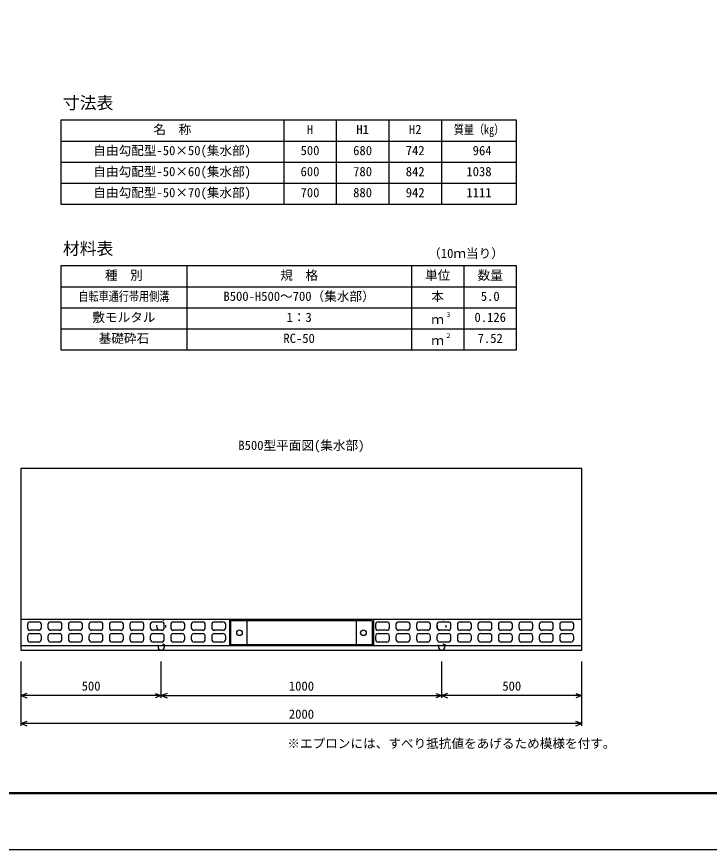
# Model space of a CAD drawing. Units: millimetres, scale not verified. Extents: x -12600 to 12600, y -5940 to 5940.
# Drawn here: x -10770 to -8300, y -5940 to -2970 of the extents above; entities that cross this region are included whole.
import ezdxf
from ezdxf.enums import TextEntityAlignment as Align

# ---------------------------------------------------------------- set-up
doc = ezdxf.new("R2010")
doc.units = ezdxf.units.MM
doc.header["$LTSCALE"] = 40
doc.linetypes.add('DOTTED', pattern=[1.75, 0.25, -1.5])
for name, color, linetype, lineweight in [('0-0_DIM', 7, 'Continuous', 25), ('0-1_Defpoints', 5, 'Continuous', 25), ('0-2_HATCH', 6, 'Continuous', 25), ('0-3_HYO', 3, 'Continuous', 25), ('0-4_HYO2', 4, 'Continuous', 25), ('0-5_OUTLINE', 3, 'Continuous', 25), ('0-6_OUTLINE2', 4, 'DOTTED', 25), ('0-7_TXT', 7, 'Continuous', 25), ('0-8_WAKU', 3, 'Continuous', 25)]:
    doc.layers.add(name, color=color, linetype=linetype, lineweight=lineweight)
doc.styles.add('ＭＳ ゴシック', font='')
doc.styles.get('ＭＳ ゴシック').set_extended_font_data('MS Gothic')

msp = doc.modelspace()

# ---------------------------------------------------------------- linework, layer by layer
at = {"layer": '0-0_DIM'}
for p, q in [((-10754.31, -5499.02), (-10754.31, -5270.52)), ((-10754.31, -5499.02), (-10754.31, -5270.52)), ((-10254.31, -5399.02), (-10254.31, -5270.52)), ((-10254.31, -5399.02), (-10254.31, -5270.52)), ((-9254.31, -5399.02), (-9254.31, -5270.52)), ((-9254.31, -5399.02), (-9254.31, -5270.52)), ((-8754.31, -5499.02), (-8754.31, -5270.52)), ((-8754.31, -5499.02), (-8754.31, -5270.52)), ((-10254.31, -5391.52), (-10754.31, -5391.52)), ((-10254.31, -5391.52), (-10754.31, -5391.52)), ((-10254.31, -5391.52), (-9254.31, -5391.52)), ((-10254.31, -5391.52), (-9254.31, -5391.52)), ((-8754.31, -5391.52), (-9254.31, -5391.52)), ((-8754.31, -5391.52), (-9254.31, -5391.52)), ((-8754.31, -5491.52), (-10754.31, -5491.52)), ((-8754.31, -5491.52), (-10754.31, -5491.52))]:
    msp.add_line(p, q, dxfattribs=at)
for points in [[(-10733.17, -5383.82), (-10754.31, -5391.52), (-10733.17, -5399.21)], [(-10733.17, -5383.82), (-10754.31, -5391.52), (-10733.17, -5399.21)], [(-10275.46, -5383.82), (-10254.31, -5391.52), (-10275.46, -5399.21)], [(-10275.46, -5383.82), (-10254.31, -5391.52), (-10275.46, -5399.21)], [(-10233.17, -5383.82), (-10254.31, -5391.52), (-10233.17, -5399.21)], [(-10233.17, -5383.82), (-10254.31, -5391.52), (-10233.17, -5399.21)], [(-9275.46, -5383.82), (-9254.31, -5391.52), (-9275.46, -5399.21)], [(-9275.46, -5383.82), (-9254.31, -5391.52), (-9275.46, -5399.21)], [(-9233.17, -5383.82), (-9254.31, -5391.52), (-9233.17, -5399.21)], [(-9233.17, -5383.82), (-9254.31, -5391.52), (-9233.17, -5399.21)], [(-8775.46, -5383.82), (-8754.31, -5391.52), (-8775.46, -5399.21)], [(-8775.46, -5383.82), (-8754.31, -5391.52), (-8775.46, -5399.21)], [(-10733.17, -5483.82), (-10754.31, -5491.52), (-10733.17, -5499.21)], [(-10733.17, -5483.82), (-10754.31, -5491.52), (-10733.17, -5499.21)], [(-8775.46, -5499.21), (-8754.31, -5491.52), (-8775.46, -5483.82)], [(-8775.46, -5499.21), (-8754.31, -5491.52), (-8775.46, -5483.82)]]:
    msp.add_lwpolyline(points, dxfattribs=at)
at = {"layer": '0-1_Defpoints'}
msp.add_lwpolyline([(-12600, -5940), (-4200, -5940), (-4200, 0), (-12600, 0)], close=True, dxfattribs=at)
at = {"layer": '0-2_HATCH'}
for p, q in [((-10721.31, -5128.52), (-10691.31, -5128.52)), ((-10648.31, -5128.52), (-10618.31, -5128.52)), ((-10575.31, -5128.52), (-10545.31, -5128.52)), ((-10502.31, -5128.52), (-10472.31, -5128.52)), ((-10429.31, -5128.52), (-10399.31, -5128.52)), ((-10356.31, -5128.52), (-10326.31, -5128.52)), ((-10283.31, -5128.52), (-10253.31, -5128.52)), ((-10210.31, -5128.52), (-10180.31, -5128.52)), ((-10137.31, -5128.52), (-10107.31, -5128.52)), ((-10064.31, -5128.52), (-10034.31, -5128.52)), ((-9480.31, -5128.52), (-9450.31, -5128.52)), ((-9407.31, -5128.52), (-9377.31, -5128.52)), ((-9334.31, -5128.52), (-9304.31, -5128.52)), ((-9261.31, -5128.52), (-9231.31, -5128.52)), ((-9188.31, -5128.52), (-9158.31, -5128.52)), ((-9115.31, -5128.52), (-9085.31, -5128.52)), ((-9042.31, -5128.52), (-9012.31, -5128.52)), ((-8969.31, -5128.52), (-8939.31, -5128.52)), ((-8896.31, -5128.52), (-8866.31, -5128.52)), ((-8823.31, -5128.52), (-8793.31, -5128.52)), ((-10731.31, -5138.52), (-10731.31, -5148.52)), ((-10691.31, -5158.52), (-10721.31, -5158.52)), ((-10681.31, -5148.52), (-10681.31, -5138.52)), ((-10658.31, -5138.52), (-10658.31, -5148.52)), ((-10618.31, -5158.52), (-10648.31, -5158.52)), ((-10608.31, -5148.52), (-10608.31, -5138.52)), ((-10585.31, -5138.52), (-10585.31, -5148.52)), ((-10545.31, -5158.52), (-10575.31, -5158.52)), ((-10535.31, -5148.52), (-10535.31, -5138.52)), ((-10512.31, -5138.52), (-10512.31, -5148.52)), ((-10472.31, -5158.52), (-10502.31, -5158.52)), ((-10462.31, -5148.52), (-10462.31, -5138.52)), ((-10439.31, -5138.52), (-10439.31, -5148.52)), ((-10399.31, -5158.52), (-10429.31, -5158.52)), ((-10389.31, -5148.52), (-10389.31, -5138.52)), ((-10366.31, -5138.52), (-10366.31, -5148.52)), ((-10326.31, -5158.52), (-10356.31, -5158.52)), ((-10316.31, -5148.52), (-10316.31, -5138.52)), ((-10293.31, -5138.52), (-10293.31, -5148.52)), ((-10253.31, -5158.52), (-10283.31, -5158.52)), ((-10243.31, -5148.52), (-10243.31, -5138.52)), ((-10220.31, -5138.52), (-10220.31, -5148.52)), ((-10180.31, -5158.52), (-10210.31, -5158.52)), ((-10170.31, -5148.52), (-10170.31, -5138.52)), ((-10147.31, -5138.52), (-10147.31, -5148.52)), ((-10107.31, -5158.52), (-10137.31, -5158.52)), ((-10097.31, -5148.52), (-10097.31, -5138.52)), ((-10074.31, -5138.52), (-10074.31, -5148.52)), ((-10034.31, -5158.52), (-10064.31, -5158.52)), ((-10024.31, -5148.52), (-10024.31, -5138.52)), ((-9490.31, -5138.52), (-9490.31, -5148.52)), ((-9450.31, -5158.52), (-9480.31, -5158.52)), ((-9440.31, -5148.52), (-9440.31, -5138.52)), ((-9417.31, -5138.52), (-9417.31, -5148.52)), ((-9377.31, -5158.52), (-9407.31, -5158.52)), ((-9367.31, -5148.52), (-9367.31, -5138.52)), ((-9344.31, -5138.52), (-9344.31, -5148.52)), ((-9304.31, -5158.52), (-9334.31, -5158.52)), ((-9294.31, -5148.52), (-9294.31, -5138.52)), ((-9271.31, -5138.52), (-9271.31, -5148.52)), ((-9231.31, -5158.52), (-9261.31, -5158.52)), ((-9221.31, -5148.52), (-9221.31, -5138.52)), ((-9198.31, -5138.52), (-9198.31, -5148.52)), ((-9158.31, -5158.52), (-9188.31, -5158.52)), ((-9148.31, -5148.52), (-9148.31, -5138.52)), ((-9125.31, -5138.52), (-9125.31, -5148.52)), ((-9085.31, -5158.52), (-9115.31, -5158.52)), ((-9075.31, -5148.52), (-9075.31, -5138.52)), ((-9052.31, -5138.52), (-9052.31, -5148.52)), ((-9012.31, -5158.52), (-9042.31, -5158.52)), ((-9002.31, -5148.52), (-9002.31, -5138.52)), ((-8979.31, -5138.52), (-8979.31, -5148.52)), ((-8939.31, -5158.52), (-8969.31, -5158.52)), ((-8929.31, -5148.52), (-8929.31, -5138.52)), ((-8906.31, -5138.52), (-8906.31, -5148.52)), ((-8866.31, -5158.52), (-8896.31, -5158.52)), ((-8856.31, -5148.52), (-8856.31, -5138.52)), ((-8833.31, -5138.52), (-8833.31, -5148.52)), ((-8793.31, -5158.52), (-8823.31, -5158.52)), ((-8783.31, -5148.52), (-8783.31, -5138.52)), ((-10731.31, -5180.52), (-10731.31, -5190.52)), ((-10721.31, -5170.52), (-10691.31, -5170.52)), ((-10681.31, -5190.52), (-10681.31, -5180.52)), ((-10658.31, -5180.52), (-10658.31, -5190.52)), ((-10648.31, -5170.52), (-10618.31, -5170.52)), ((-10608.31, -5190.52), (-10608.31, -5180.52)), ((-10585.31, -5180.52), (-10585.31, -5190.52)), ((-10575.31, -5170.52), (-10545.31, -5170.52)), ((-10535.31, -5190.52), (-10535.31, -5180.52)), ((-10512.31, -5180.52), (-10512.31, -5190.52)), ((-10502.31, -5170.52), (-10472.31, -5170.52)), ((-10462.31, -5190.52), (-10462.31, -5180.52)), ((-10439.31, -5180.52), (-10439.31, -5190.52)), ((-10429.31, -5170.52), (-10399.31, -5170.52)), ((-10389.31, -5190.52), (-10389.31, -5180.52)), ((-10366.31, -5180.52), (-10366.31, -5190.52)), ((-10356.31, -5170.52), (-10326.31, -5170.52)), ((-10316.31, -5190.52), (-10316.31, -5180.52)), ((-10293.31, -5180.52), (-10293.31, -5190.52)), ((-10283.31, -5170.52), (-10253.31, -5170.52)), ((-10243.31, -5190.52), (-10243.31, -5180.52)), ((-10220.31, -5180.52), (-10220.31, -5190.52)), ((-10210.31, -5170.52), (-10180.31, -5170.52)), ((-10170.31, -5190.52), (-10170.31, -5180.52)), ((-10147.31, -5180.52), (-10147.31, -5190.52)), ((-10137.31, -5170.52), (-10107.31, -5170.52)), ((-10097.31, -5190.52), (-10097.31, -5180.52)), ((-10074.31, -5180.52), (-10074.31, -5190.52)), ((-10064.31, -5170.52), (-10034.31, -5170.52)), ((-10024.31, -5190.52), (-10024.31, -5180.52)), ((-9490.31, -5180.52), (-9490.31, -5190.52)), ((-9480.31, -5170.52), (-9450.31, -5170.52)), ((-9440.31, -5190.52), (-9440.31, -5180.52)), ((-9417.31, -5180.52), (-9417.31, -5190.52)), ((-9407.31, -5170.52), (-9377.31, -5170.52)), ((-9367.31, -5190.52), (-9367.31, -5180.52)), ((-9344.31, -5180.52), (-9344.31, -5190.52)), ((-9334.31, -5170.52), (-9304.31, -5170.52)), ((-9294.31, -5190.52), (-9294.31, -5180.52)), ((-9271.31, -5180.52), (-9271.31, -5190.52)), ((-9261.31, -5170.52), (-9231.31, -5170.52)), ((-9221.31, -5190.52), (-9221.31, -5180.52)), ((-9198.31, -5180.52), (-9198.31, -5190.52)), ((-9188.31, -5170.52), (-9158.31, -5170.52)), ((-9148.31, -5190.52), (-9148.31, -5180.52)), ((-9125.31, -5180.52), (-9125.31, -5190.52)), ((-9115.31, -5170.52), (-9085.31, -5170.52)), ((-9075.31, -5190.52), (-9075.31, -5180.52)), ((-9052.31, -5180.52), (-9052.31, -5190.52)), ((-9042.31, -5170.52), (-9012.31, -5170.52)), ((-9002.31, -5190.52), (-9002.31, -5180.52)), ((-8979.31, -5180.52), (-8979.31, -5190.52)), ((-8969.31, -5170.52), (-8939.31, -5170.52)), ((-8929.31, -5190.52), (-8929.31, -5180.52)), ((-8906.31, -5180.52), (-8906.31, -5190.52)), ((-8896.31, -5170.52), (-8866.31, -5170.52)), ((-8856.31, -5190.52), (-8856.31, -5180.52)), ((-8833.31, -5180.52), (-8833.31, -5190.52)), ((-8823.31, -5170.52), (-8793.31, -5170.52)), ((-8783.31, -5190.52), (-8783.31, -5180.52)), ((-10691.31, -5200.52), (-10721.31, -5200.52)), ((-10618.31, -5200.52), (-10648.31, -5200.52)), ((-10545.31, -5200.52), (-10575.31, -5200.52)), ((-10472.31, -5200.52), (-10502.31, -5200.52)), ((-10399.31, -5200.52), (-10429.31, -5200.52)), ((-10326.31, -5200.52), (-10356.31, -5200.52)), ((-10253.31, -5200.52), (-10283.31, -5200.52)), ((-10180.31, -5200.52), (-10210.31, -5200.52)), ((-10107.31, -5200.52), (-10137.31, -5200.52)), ((-10034.31, -5200.52), (-10064.31, -5200.52)), ((-9450.31, -5200.52), (-9480.31, -5200.52)), ((-9377.31, -5200.52), (-9407.31, -5200.52)), ((-9304.31, -5200.52), (-9334.31, -5200.52)), ((-9231.31, -5200.52), (-9261.31, -5200.52)), ((-9158.31, -5200.52), (-9188.31, -5200.52)), ((-9085.31, -5200.52), (-9115.31, -5200.52)), ((-9012.31, -5200.52), (-9042.31, -5200.52)), ((-8939.31, -5200.52), (-8969.31, -5200.52)), ((-8866.31, -5200.52), (-8896.31, -5200.52)), ((-8793.31, -5200.52), (-8823.31, -5200.52))]:
    msp.add_line(p, q, dxfattribs=at)
for centre, start, end in [((-10721.31, -5138.52), 90, 180), ((-10691.31, -5138.52), 0, 90), ((-10648.31, -5138.52), 90, 180), ((-10618.31, -5138.52), 0, 90), ((-10575.31, -5138.52), 90, 180), ((-10545.31, -5138.52), 0, 90), ((-10502.31, -5138.52), 90, 180), ((-10472.31, -5138.52), 0, 90), ((-10429.31, -5138.52), 90, 180), ((-10399.31, -5138.52), 0, 90), ((-10356.31, -5138.52), 90, 180), ((-10326.31, -5138.52), 0, 90), ((-10283.31, -5138.52), 90, 180), ((-10253.31, -5138.52), 0, 90), ((-10210.31, -5138.52), 90, 180), ((-10180.31, -5138.52), 0, 90), ((-10137.31, -5138.52), 90, 180), ((-10107.31, -5138.52), 0, 90), ((-10064.31, -5138.52), 90, 180), ((-10034.31, -5138.52), 0, 90), ((-9480.31, -5138.52), 90, 180), ((-9450.31, -5138.52), 0, 90), ((-9407.31, -5138.52), 90, 180), ((-9377.31, -5138.52), 0, 90), ((-9334.31, -5138.52), 90, 180), ((-9304.31, -5138.52), 0, 90), ((-9261.31, -5138.52), 90, 180), ((-9231.31, -5138.52), 0, 90), ((-9188.31, -5138.52), 90, 180), ((-9158.31, -5138.52), 0, 90), ((-9115.31, -5138.52), 90, 180), ((-9085.31, -5138.52), 0, 90), ((-9042.31, -5138.52), 90, 180), ((-9012.31, -5138.52), 0, 90), ((-8969.31, -5138.52), 90, 180), ((-8939.31, -5138.52), 0, 90), ((-8896.31, -5138.52), 90, 180), ((-8866.31, -5138.52), 0, 90), ((-8823.31, -5138.52), 90, 180), ((-8793.31, -5138.52), 0, 90), ((-10721.31, -5148.52), 180, 270), ((-10691.31, -5148.52), 270, 0), ((-10648.31, -5148.52), 180, 270), ((-10618.31, -5148.52), 270, 0), ((-10575.31, -5148.52), 180, 270), ((-10545.31, -5148.52), 270, 0), ((-10502.31, -5148.52), 180, 270), ((-10472.31, -5148.52), 270, 0), ((-10429.31, -5148.52), 180, 270), ((-10399.31, -5148.52), 270, 0), ((-10356.31, -5148.52), 180, 270), ((-10326.31, -5148.52), 270, 0), ((-10283.31, -5148.52), 180, 270), ((-10253.31, -5148.52), 270, 0), ((-10210.31, -5148.52), 180, 270), ((-10180.31, -5148.52), 270, 0), ((-10137.31, -5148.52), 180, 270), ((-10107.31, -5148.52), 270, 0), ((-10064.31, -5148.52), 180, 270), ((-10034.31, -5148.52), 270, 0), ((-9480.31, -5148.52), 180, 270), ((-9450.31, -5148.52), 270, 0), ((-9407.31, -5148.52), 180, 270), ((-9377.31, -5148.52), 270, 0), ((-9334.31, -5148.52), 180, 270), ((-9304.31, -5148.52), 270, 0), ((-9261.31, -5148.52), 180, 270), ((-9231.31, -5148.52), 270, 0), ((-9188.31, -5148.52), 180, 270), ((-9158.31, -5148.52), 270, 0), ((-9115.31, -5148.52), 180, 270), ((-9085.31, -5148.52), 270, 0), ((-9042.31, -5148.52), 180, 270), ((-9012.31, -5148.52), 270, 0), ((-8969.31, -5148.52), 180, 270), ((-8939.31, -5148.52), 270, 0), ((-8896.31, -5148.52), 180, 270), ((-8866.31, -5148.52), 270, 0), ((-8823.31, -5148.52), 180, 270), ((-8793.31, -5148.52), 270, 0), ((-10721.31, -5180.52), 90, 180), ((-10721.31, -5190.52), 180, 270), ((-10691.31, -5180.52), 0, 90), ((-10691.31, -5190.52), 270, 0), ((-10648.31, -5180.52), 90, 180), ((-10648.31, -5190.52), 180, 270), ((-10618.31, -5180.52), 0, 90), ((-10618.31, -5190.52), 270, 0), ((-10575.31, -5180.52), 90, 180), ((-10575.31, -5190.52), 180, 270), ((-10545.31, -5180.52), 0, 90), ((-10545.31, -5190.52), 270, 0), ((-10502.31, -5180.52), 90, 180), ((-10502.31, -5190.52), 180, 270), ((-10472.31, -5180.52), 0, 90), ((-10472.31, -5190.52), 270, 0), ((-10429.31, -5180.52), 90, 180), ((-10429.31, -5190.52), 180, 270), ((-10399.31, -5180.52), 0, 90), ((-10399.31, -5190.52), 270, 0), ((-10356.31, -5180.52), 90, 180), ((-10356.31, -5190.52), 180, 270), ((-10326.31, -5180.52), 0, 90), ((-10326.31, -5190.52), 270, 0), ((-10283.31, -5180.52), 90, 180), ((-10283.31, -5190.52), 180, 270), ((-10253.31, -5180.52), 0, 90), ((-10253.31, -5190.52), 270, 0), ((-10210.31, -5180.52), 90, 180), ((-10210.31, -5190.52), 180, 270), ((-10180.31, -5180.52), 0, 90), ((-10180.31, -5190.52), 270, 0), ((-10137.31, -5180.52), 90, 180), ((-10137.31, -5190.52), 180, 270), ((-10107.31, -5180.52), 0, 90), ((-10107.31, -5190.52), 270, 0), ((-10064.31, -5180.52), 90, 180), ((-10064.31, -5190.52), 180, 270), ((-10034.31, -5180.52), 0, 90), ((-10034.31, -5190.52), 270, 0), ((-9480.31, -5180.52), 90, 180), ((-9480.31, -5190.52), 180, 270), ((-9450.31, -5180.52), 0, 90), ((-9450.31, -5190.52), 270, 0), ((-9407.31, -5180.52), 90, 180), ((-9407.31, -5190.52), 180, 270), ((-9377.31, -5180.52), 0, 90), ((-9377.31, -5190.52), 270, 0), ((-9334.31, -5180.52), 90, 180), ((-9334.31, -5190.52), 180, 270), ((-9304.31, -5180.52), 0, 90), ((-9304.31, -5190.52), 270, 0), ((-9261.31, -5180.52), 90, 180), ((-9261.31, -5190.52), 180, 270), ((-9231.31, -5180.52), 0, 90), ((-9231.31, -5190.52), 270, 0), ((-9188.31, -5180.52), 90, 180), ((-9188.31, -5190.52), 180, 270), ((-9158.31, -5180.52), 0, 90), ((-9158.31, -5190.52), 270, 0), ((-9115.31, -5180.52), 90, 180), ((-9115.31, -5190.52), 180, 270), ((-9085.31, -5180.52), 0, 90), ((-9085.31, -5190.52), 270, 0), ((-9042.31, -5180.52), 90, 180), ((-9042.31, -5190.52), 180, 270), ((-9012.31, -5180.52), 0, 90), ((-9012.31, -5190.52), 270, 0), ((-8969.31, -5180.52), 90, 180), ((-8969.31, -5190.52), 180, 270), ((-8939.31, -5180.52), 0, 90), ((-8939.31, -5190.52), 270, 0), ((-8896.31, -5180.52), 90, 180), ((-8896.31, -5190.52), 180, 270), ((-8866.31, -5180.52), 0, 90), ((-8866.31, -5190.52), 270, 0), ((-8823.31, -5180.52), 90, 180), ((-8823.31, -5190.52), 180, 270), ((-8793.31, -5180.52), 0, 90), ((-8793.31, -5190.52), 270, 0)]:
    msp.add_arc(centre, 10, start, end, dxfattribs=at)
at = {"layer": '0-3_HYO'}
for p, q in [((-9817.5, -3338.87), (-9817.5, -3638.87)), ((-9630, -3338.87), (-9630, -3638.87)), ((-9442.5, -3338.87), (-9442.5, -3638.87)), ((-9255, -3338.87), (-9255, -3638.87)), ((-10612.5, -3413.87), (-8987.5, -3413.87)), ((-10162.5, -3858.65), (-10162.5, -4158.65)), ((-9362.5, -3858.65), (-9362.5, -4158.65)), ((-9175, -3858.65), (-9175, -4158.65)), ((-10612.5, -3933.65), (-8987.5, -3933.65))]:
    msp.add_line(p, q, dxfattribs=at)
for points in [[(-10612.5, -3638.87), (-8987.5, -3638.87), (-8987.5, -3338.87), (-10612.5, -3338.87)], [(-10612.5, -4158.65), (-8987.5, -4158.65), (-8987.5, -3858.65), (-10612.5, -3858.65)]]:
    msp.add_lwpolyline(points, close=True, dxfattribs=at)
at = {"layer": '0-4_HYO2'}
for p, q in [((-10612.5, -3488.87), (-8987.5, -3488.87)), ((-10612.5, -3563.87), (-8987.5, -3563.87)), ((-10612.5, -4008.65), (-8987.5, -4008.65)), ((-10612.5, -4083.65), (-8987.5, -4083.65))]:
    msp.add_line(p, q, dxfattribs=at)
at = {"layer": '0-5_OUTLINE'}
for p, q in [((-10754.31, -5230.52), (-10754.31, -4580.52)), ((-10754.31, -4580.52), (-8754.31, -4580.52)), ((-8754.31, -5230.52), (-8754.31, -4580.52)), ((-8754.31, -5120.52), (-10754.31, -5120.52)), ((-10011.31, -5120.52), (-10011.31, -5214.52)), ((-9497.31, -5120.52), (-9497.31, -5214.52)), ((-8754.31, -5214.52), (-10754.31, -5214.52)), ((-8754.31, -5230.52), (-10754.31, -5230.52))]:
    msp.add_line(p, q, dxfattribs=at)
at = {"layer": '0-6_OUTLINE2', "linetype": 'Continuous'}
for p, q in [((-9949.31, -5125.01), (-9949.31, -5210.02)), ((-9559.31, -5125.01), (-9559.31, -5210.02)), ((-9501.81, -5125.01), (-9501.81, -5210.02)), ((-9501.81, -5210.02), (-10006.81, -5210.02))]:
    msp.add_line(p, q, dxfattribs=at)
at = {"layer": '0-6_OUTLINE2'}
for p, q in [((-10270.81, -5140.52), (-10265.81, -5218.02)), ((-10242.81, -5218.02), (-10237.81, -5140.52)), ((-9270.81, -5140.52), (-9265.81, -5218.02)), ((-9242.81, -5218.02), (-9237.81, -5140.52))]:
    msp.add_line(p, q, dxfattribs=at)
at = {"layer": '0-6_OUTLINE2', "linetype": 'Continuous'}
msp.add_lwpolyline([(-9501.81, -5125.01), (-10006.81, -5125.01), (-10006.81, -5210.02)], dxfattribs=at)
for centre in [(-9975.31, -5167.52), (-9533.31, -5167.52)]:
    msp.add_circle(centre, 10, dxfattribs=at)
for centre in [(-10254.31, -5218.02), (-9254.31, -5218.02)]:
    msp.add_arc(centre, 11.5, 162.2809, 17.7191, dxfattribs=at)
at = {"layer": '0-6_OUTLINE2'}
for centre in [(-10254.31, -5218.02), (-9254.31, -5218.02)]:
    msp.add_arc(centre, 11.5, 17.71912, 162.28088, dxfattribs=at)
for centre in [(-10254.31, -5140.52), (-9254.31, -5140.52)]:
    msp.add_ellipse(centre, major_axis=(0, 21.45), ratio=0.769231, dxfattribs=at)
at = {"layer": '0-8_WAKU', "lineweight": 50}
msp.add_lwpolyline([(-12400, -5740), (-4400, -5740), (-4400, -200), (-12400, -200)], close=True, dxfattribs=at)

# ---------------------------------------------------------------- texts
at = {"layer": '0-0_DIM', "style": 'ＭＳ ゴシック'}
for s, p in [('500', (-10538.06, -5384.02)), ('500', (-10538.06, -5384.02)), ('1000', (-9799.31, -5384.02)), ('1000', (-9799.31, -5384.02)), ('500', (-9038.06, -5384.02)), ('500', (-9038.06, -5384.02)), ('2000', (-9799.31, -5484.02)), ('2000', (-9799.31, -5484.02))]:
    msp.add_text(s, height=32.99, dxfattribs=at).set_placement(p, align=Align.BOTTOM_LEFT)
at = {"layer": '0-7_TXT', "style": 'ＭＳ ゴシック'}
for s, height, p in [('寸法表', 43.99, (-10605, -3312.62)), ('名\u3000称', 32.99, (-10282.5, -3398.87)), ('H', 32.99, (-9735, -3398.87)), ('H1', 32.99, (-9558.75, -3398.87)), ('H2', 32.99, (-9371.25, -3398.87)), ('自由勾配型-50×50(集水部)', 32.99, (-10496.25, -3473.87)), ('500', 32.99, (-9757.5, -3473.87)), ('680', 32.99, (-9570, -3473.87)), ('742', 32.99, (-9382.5, -3473.87)), (' 964', 32.99, (-9166.25, -3473.87)), ('自由勾配型-50×60(集水部)', 32.99, (-10496.25, -3548.87)), ('600', 32.99, (-9757.5, -3548.87)), ('780', 32.99, (-9570, -3548.87)), ('842', 32.99, (-9382.5, -3548.87)), ('1038', 32.99, (-9166.25, -3548.87)), ('自由勾配型-50×70(集水部)', 32.99, (-10496.25, -3623.87)), ('700', 32.99, (-9757.5, -3623.87)), ('880', 32.99, (-9570, -3623.87)), ('942', 32.99, (-9382.5, -3623.87)), ('1111', 32.99, (-9166.25, -3623.87)), ('材料表', 43.99, (-10605, -3832.4)), ('（10ｍ当り）', 32.99, (-9302.5, -3840.65)), ('種\u3000別', 32.99, (-10455, -3918.65)), ('規\u3000格', 32.99, (-9830, -3918.65)), ('単位', 32.99, (-9313.75, -3918.65)), ('数量', 32.99, (-9126.25, -3918.65)), ('B500-H500～700（集水部）', 32.99, (-10032.5, -3993.65)), ('本', 32.99, (-9291.25, -3993.65)), ('5.0', 32.99, (-9115, -3993.65)), ('敷モルタル', 32.99, (-10500, -4068.65)), ('1：3', 32.99, (-9807.5, -4068.65)), ('３', 16.5, (-9242.09, -4045.87)), ('0.126', 32.99, (-9137.5, -4068.65)), ('ｍ', 32.99, (-9291.25, -4076.15)), ('基礎砕石', 32.99, (-10477.5, -4143.65)), ('RC-50', 32.99, (-9818.75, -4143.65)), ('ｍ', 32.99, (-9291.25, -4151.15)), ('２', 16.5, (-9242.09, -4120.87)), ('7.52', 32.99, (-9126.25, -4143.65)), ('B500型平面図(集水部)', 32.99, (-9979.31, -4525.34)), ('※エプロンには、すべり抵抗値をあげるため模様を付す。', 32.99, (-9804.62, -5588.65))]:
    msp.add_text(s, height=height, dxfattribs=at).set_placement(p, align=Align.BOTTOM_LEFT)
at = {"layer": '0-7_TXT', "style": 'ＭＳ ゴシック', "width": 0.8}
for s, p in [('質量（kg）', (-9211.25, -3398.87)), ('自転車通行帯用側溝', (-10549.5, -3993.65))]:
    msp.add_text(s, height=32.99, dxfattribs=at).set_placement(p, align=Align.BOTTOM_LEFT)

doc.saveas('drawing.dxf')
